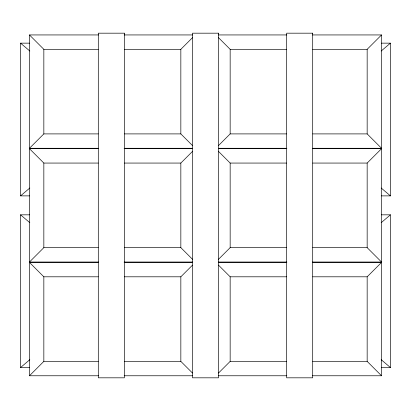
<?xml version="1.0" encoding="UTF-8"?>
<svg xmlns="http://www.w3.org/2000/svg" width="411" height="411" viewBox="0 0 411 411"><rect width="100%" height="100%" fill="white"/><g stroke="black" fill="none" stroke-linecap="round" stroke-linejoin="round"><path stroke-width="0.62" d="M98.578 148.279L29.464 148.279L43.838 133.899L43.838 49.32L29.464 34.94L98.578 34.94M192.523 145.581L180.84 133.899L180.84 49.32L192.523 37.637M98.578 262.023L29.464 262.023L43.838 247.643L43.838 163.064L29.464 148.684L98.578 148.684M192.523 259.326L180.84 247.643L180.84 163.064L192.523 151.382M218.477 145.581L230.16 133.899L230.16 49.32L218.477 37.637M98.578 375.767L29.464 375.767L43.838 361.387L43.838 276.803L29.464 262.429L98.578 262.429M312.422 148.279L381.536 148.279L367.162 133.899L367.162 49.32L381.536 34.94L312.422 34.94M192.523 373.07L180.84 361.387L180.84 276.803L192.523 265.121M218.477 259.326L230.16 247.643L230.16 163.064L218.477 151.382M312.422 262.023L381.536 262.023L367.162 247.643L367.162 163.064L381.536 148.684L312.422 148.684M218.477 373.07L230.16 361.387L230.16 276.803L218.477 265.121M312.422 375.767L381.536 375.767L367.162 361.387L367.162 276.803L381.536 262.429L312.422 262.429M29.52 43.15L20.55 43.15L20.55 195.877L29.818 188.012M381.182 51.015L390.45 43.15L390.45 195.877L381.48 195.877M29.52 214.825L20.55 214.825L20.55 367.552L29.818 359.687M381.182 222.69L390.45 214.825L390.45 367.552L381.48 367.552M124.179 34.94L192.656 34.94M218.344 34.94L286.821 34.94M381.48 43.15L390.45 43.15M43.838 49.32L98.255 49.32M124.502 49.32L180.84 49.32M230.16 49.32L286.498 49.32M312.745 49.32L367.162 49.32M43.838 133.899L98.255 133.899M124.502 133.899L180.84 133.899M230.16 133.899L286.498 133.899M312.745 133.899L367.162 133.899M124.179 148.279L192.656 148.279M218.344 148.279L286.821 148.279M124.179 148.684L192.656 148.684M218.344 148.684L286.821 148.684M43.838 163.064L98.255 163.064M124.502 163.064L180.84 163.064M230.16 163.064L286.498 163.064M312.745 163.064L367.162 163.064M20.55 195.877L29.52 195.877M381.48 214.825L390.45 214.825M43.838 247.643L98.255 247.643M124.502 247.643L180.84 247.643M230.16 247.643L286.498 247.643M312.745 247.643L367.162 247.643M124.179 262.023L192.656 262.023M218.344 262.023L286.821 262.023M124.179 262.429L192.656 262.429M218.344 262.429L286.821 262.429M43.838 276.803L98.255 276.803M124.502 276.803L180.84 276.803M230.16 276.803L286.498 276.803M312.745 276.803L367.162 276.803M43.838 361.387L98.255 361.387M124.502 361.387L180.84 361.387M230.16 361.387L286.498 361.387M312.745 361.387L367.162 361.387M20.55 367.552L29.52 367.552M124.179 375.767L192.656 375.767M218.344 375.767L286.821 375.767M381.182 188.012L390.45 195.877M20.55 43.15L29.818 51.015M381.182 359.687L390.45 367.552M20.55 214.825L29.818 222.69M381.536 34.94L381.536 148.279M381.536 148.684L381.536 262.023M381.536 262.429L381.536 375.767M29.464 34.94L29.464 148.279M29.464 148.684L29.464 262.023M29.464 262.429L29.464 375.767M124.353 33.183L98.301 33.183L98.301 377.817L124.353 377.817L124.353 33.183M218.524 33.183L192.476 33.183L192.476 377.817L218.524 377.817L218.524 33.183M312.699 33.183L286.647 33.183L286.647 377.817L312.699 377.817L312.699 33.183"/></g></svg>
